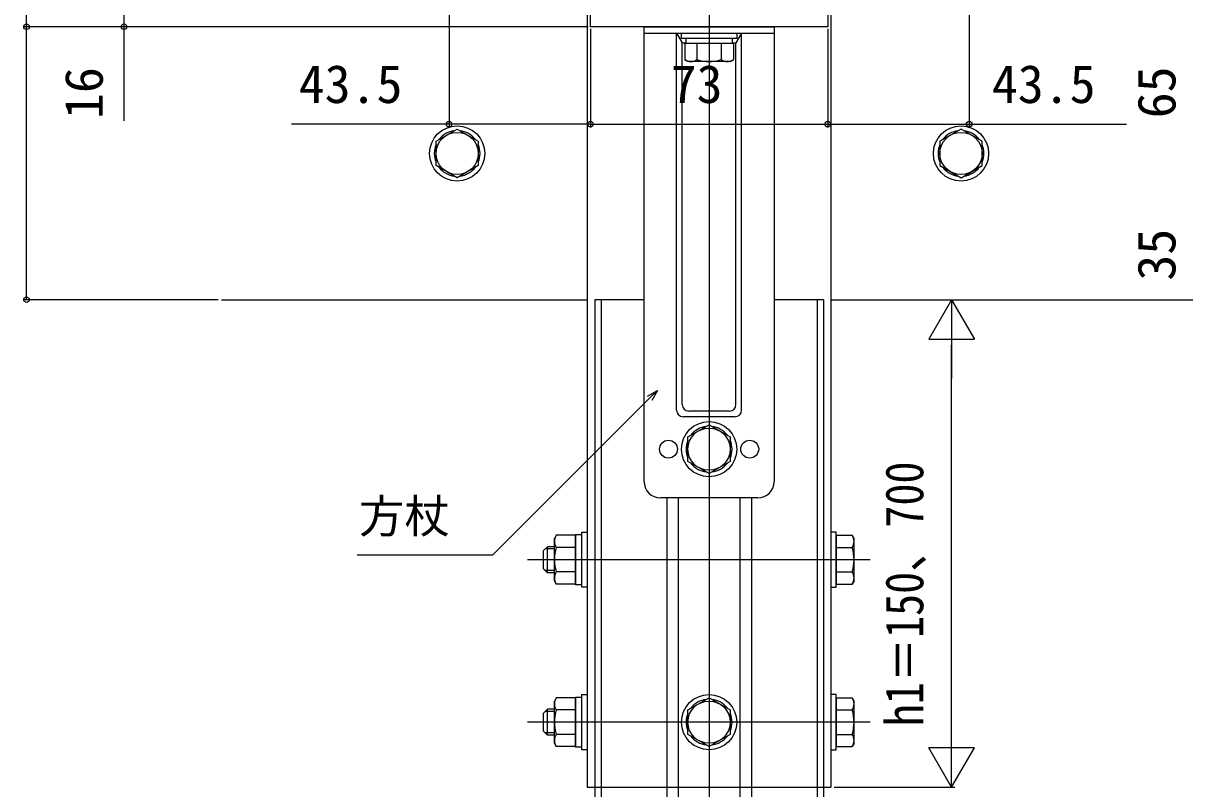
# Model space of a CAD drawing. Units: millimetres, scale not verified. Extents: x -700 to 700, y -1044 to 1038.
# Drawn here: x -400.4 to -43, y -726.1 to -490.6 of the extents above; entities that cross this region are included whole.
import ezdxf
from ezdxf.enums import TextEntityAlignment as Align

# ---------------------------------------------------------------- set-up
doc = ezdxf.new("R2010")
doc.units = ezdxf.units.MM
doc.header["$LTSCALE"] = 6
for name, color, linetype in [('0-2_YKK_11', 7, 'Continuous'), ('0-3_YKK_12', 2, 'Continuous'), ('0-4_YKK_13', 4, 'Continuous'), ('0-5_YKK_D', 6, 'Continuous')]:
    doc.layers.add(name, color=color, linetype=linetype)
doc.styles.add('ＭＳ ゴシック', font='')
doc.styles.get('ＭＳ ゴシック').set_extended_font_data('MS Gothic')

msp = doc.modelspace()

# ---------------------------------------------------------------- linework, layer by layer
at = {"layer": '0-2_YKK_11'}
msp.add_line((-152.883, -478.63), (-152.883, -491.63), dxfattribs=at)
msp.add_lwpolyline([(-152.883, -491.63), (-225.883, -491.63), (-225.883, -478.63)], dxfattribs=at)
at = {"layer": '0-3_YKK_12'}
for p, q in [((-189.383, 21.37), (-189.383, -915.63)), ((-226.883, -477.63), (-226.883, -575.63)), ((-151.883, -477.63), (-151.883, -575.63)), ((-339.383, -575.63), (-226.883, -575.63)), ((-226.883, -575.63), (-226.883, -725.63)), ((-209.383, -575.63), (-224.583, -575.63)), ((-154.183, -575.63), (-169.383, -575.63)), ((-151.883, -575.63), (273.117, -575.63)), ((-151.883, -575.63), (-151.883, -725.63)), ((-226.883, -725.63), (-151.883, -725.63))]:
    msp.add_line(p, q, dxfattribs=at)
for points in [[(-224.583, -575.63), (-224.583, -725.63), (-224.583, -827.63)], [(-222.583, -575.63), (-222.583, -725.63), (-222.583, -827.63)], [(-156.183, -575.63), (-156.183, -725.63), (-156.183, -827.63)], [(-154.183, -575.63), (-154.183, -725.63), (-154.183, -827.63)], [(-202.383, -636.63), (-202.383, -725.63), (-202.383, -827.63)], [(-198.883, -636.63), (-198.883, -725.63), (-198.883, -827.63)], [(-179.883, -636.63), (-179.883, -725.63), (-179.883, -827.63)], [(-176.383, -636.63), (-176.383, -725.63), (-176.383, -827.63)]]:
    msp.add_lwpolyline(points, dxfattribs=at)
at = {"layer": '0-4_YKK_13'}
for p, q in [((-169.383, -491.63), (-169.383, -631.63)), ((-209.383, -493.63), (-169.383, -493.63)), ((-199.383, -493.63), (-197.651, -496.63)), ((-199.383, -609.63), (-199.383, -493.63)), ((-197.651, -607.898), (-197.651, -496.63)), ((-197.651, -496.63), (-196.433, -496.63)), ((-196.433, -496.83), (-196.433, -495.23)), ((-182.333, -495.23), (-182.333, -496.83)), ((-182.333, -496.63), (-181.115, -496.63)), ((-179.383, -493.63), (-181.115, -496.63)), ((-181.115, -607.898), (-181.115, -496.63)), ((-179.383, -609.63), (-179.383, -493.63)), ((-196.889, -496.83), (-196.889, -501.749)), ((-181.878, -496.83), (-196.889, -496.83)), ((-185.383, -496.83), (-193.383, -496.83)), ((-193.136, -496.83), (-193.136, -501.749)), ((-185.631, -496.83), (-185.631, -501.749)), ((-181.878, -496.83), (-181.878, -501.749)), ((-195.883, -502.33), (-196.889, -501.749)), ((-182.883, -502.33), (-195.883, -502.33)), ((-182.883, -502.33), (-181.878, -501.749)), ((-183.115, -609.898), (-195.651, -609.898)), ((-181.383, -611.63), (-197.383, -611.63)), ((-174.383, -636.63), (-204.383, -636.63)), ((-150.283, -648.124), (-145.364, -648.124)), ((-144.783, -649.13), (-145.364, -648.124)), ((-144.783, -662.13), (-144.783, -649.13)), ((-236.983, -652.31), (-239.763, -652.31)), ((-239.083, -659.63), (-239.083, -651.63)), ((-230.483, -651.877), (-236.403, -651.877)), ((-150.283, -651.877), (-145.364, -651.877)), ((-139.783, -655.63), (-245.283, -655.63)), ((-236.983, -658.95), (-239.763, -658.95)), ((-230.483, -659.383), (-236.403, -659.383)), ((-150.283, -659.383), (-145.364, -659.383)), ((-228.483, -663.33), (-230.483, -663.33)), ((-144.783, -662.13), (-145.364, -663.135)), ((-150.283, -698.124), (-145.364, -698.124)), ((-144.783, -699.13), (-145.364, -698.124)), ((-144.783, -712.13), (-144.783, -699.13)), ((-236.983, -702.31), (-239.763, -702.31)), ((-239.083, -709.63), (-239.083, -701.63)), ((-230.483, -701.877), (-236.403, -701.877)), ((-150.283, -701.877), (-145.364, -701.877)), ((-139.783, -705.63), (-245.283, -705.63)), ((-236.983, -708.95), (-239.763, -708.95)), ((-230.483, -709.383), (-236.403, -709.383)), ((-150.283, -709.383), (-145.364, -709.383)), ((-228.483, -713.33), (-230.483, -713.33)), ((-144.783, -712.13), (-145.364, -713.135))]:
    msp.add_line(p, q, dxfattribs=at)
for points in [[(-209.383, -631.63), (-209.383, -491.63), (-169.383, -491.63)], [(-230.483, -648.124), (-230.483, -663.135), (-236.403, -663.135), (-236.983, -662.13), (-236.983, -649.13)], [(-230.483, -648.124), (-236.403, -648.124), (-236.983, -649.13)], [(-230.483, -663.33), (-230.483, -647.93), (-228.483, -647.93)], [(-150.283, -648.124), (-150.283, -663.135), (-145.364, -663.135)], [(-236.983, -651.63), (-239.083, -651.63), (-240.283, -652.83)], [(-236.983, -659.63), (-239.083, -659.63), (-240.283, -658.43), (-240.283, -652.83)], [(-230.483, -698.124), (-230.483, -713.135), (-236.403, -713.135), (-236.983, -712.13), (-236.983, -699.13)], [(-230.483, -698.124), (-236.403, -698.124), (-236.983, -699.13)], [(-230.483, -713.33), (-230.483, -697.93), (-228.483, -697.93)], [(-150.283, -698.124), (-150.283, -713.135), (-145.364, -713.135)], [(-236.983, -701.63), (-239.083, -701.63), (-240.283, -702.83)], [(-236.983, -709.63), (-239.083, -709.63), (-240.283, -708.43), (-240.283, -702.83)]]:
    msp.add_lwpolyline(points, dxfattribs=at)
for points in [[(-197.883, -493.63), (-180.883, -493.63), (-180.883, -495.23), (-197.883, -495.23)], [(-266.883, -523.124), (-260.383, -526.877), (-260.383, -534.383), (-266.883, -538.135), (-273.383, -534.383), (-273.383, -526.877)], [(-111.883, -523.124), (-118.383, -526.877), (-118.383, -534.383), (-111.883, -538.135), (-105.383, -534.383), (-105.383, -526.877)], [(-189.383, -614.124), (-182.883, -617.877), (-182.883, -625.383), (-189.383, -629.135), (-195.883, -625.383), (-195.883, -617.877)], [(-228.483, -664.13), (-228.483, -647.13), (-226.883, -647.13), (-226.883, -664.13)], [(-151.883, -664.13), (-150.283, -664.13), (-150.283, -647.13), (-151.883, -647.13)], [(-228.483, -714.13), (-228.483, -697.13), (-226.883, -697.13), (-226.883, -714.13)], [(-189.383, -698.124), (-182.883, -701.877), (-182.883, -709.383), (-189.383, -713.135), (-195.883, -709.383), (-195.883, -701.877)], [(-151.883, -714.13), (-150.283, -714.13), (-150.283, -697.13), (-151.883, -697.13)]]:
    msp.add_lwpolyline(points, close=True, dxfattribs=at)
for centre, radius in [((-266.883, -530.63), 8.5), ((-266.883, -530.63), 6.5), ((-111.883, -530.63), 8.5), ((-111.883, -530.63), 6.5), ((-189.383, -621.63), 8.5), ((-189.383, -621.63), 6.5), ((-201.883, -621.63), 2.75), ((-176.883, -621.63), 2.75), ((-189.383, -705.63), 8.5), ((-189.383, -705.63), 6.5)]:
    msp.add_circle(centre, radius, dxfattribs=at)
for centre, radius, start, end in [((-195.012, -499.007), 3.323, 235.61575, 304.38425), ((-189.383, -489.91), 12.419, 252.41205, 287.58795), ((-183.754, -499.007), 3.323, 235.61575, 304.38425), ((-266.883, -530.63), 7.05, 97.21814, 142.78186), ((-266.883, -530.63), 7.05, 37.21814, 82.78186), ((-111.883, -530.63), 7.05, 97.21814, 142.78186), ((-111.883, -530.63), 7.05, 37.21814, 82.78186), ((-266.883, -530.63), 7.05, 157.21814, 202.78186), ((-266.883, -530.63), 7.05, 337.21814, 22.78186), ((-111.883, -530.63), 7.05, 157.21814, 202.78186), ((-111.883, -530.63), 7.05, 337.21814, 22.78186), ((-266.883, -530.63), 7.05, 217.21814, 262.78186), ((-266.883, -530.63), 7.05, 277.21814, 322.78186), ((-111.883, -530.63), 7.05, 217.21814, 262.78186), ((-111.883, -530.63), 7.05, 277.21814, 322.78186), ((-197.383, -609.63), 2, 180, 270), ((-195.651, -607.898), 2, 180, 270), ((-183.115, -607.898), 2, 270, 0), ((-181.383, -609.63), 2, 270, 0), ((-189.383, -621.63), 7.05, 97.21814, 142.78186), ((-189.383, -621.63), 7.05, 37.21814, 82.78186), ((-189.383, -621.63), 7.05, 157.21814, 202.78186), ((-189.383, -621.63), 7.05, 337.21814, 22.78186), ((-189.383, -621.63), 7.05, 217.21814, 262.78186), ((-189.383, -621.63), 7.05, 277.21814, 322.78186), ((-204.383, -631.63), 5, 180, 270), ((-174.383, -631.63), 5, 270, 0), ((-233.661, -650.001), 3.323, 145.61575, 214.38425), ((-148.106, -650.001), 3.323, 325.61575, 34.38425), ((-224.564, -655.63), 12.419, 162.41205, 197.58795), ((-157.203, -655.63), 12.419, 342.41205, 17.58795), ((-233.661, -661.259), 3.323, 145.61575, 214.38425), ((-148.106, -661.259), 3.323, 325.61575, 34.38425), ((-233.661, -700.001), 3.323, 145.61575, 214.38425), ((-189.383, -705.63), 7.05, 97.21814, 142.78186), ((-189.383, -705.63), 7.05, 37.21814, 82.78186), ((-148.106, -700.001), 3.323, 325.61575, 34.38425), ((-224.564, -705.63), 12.419, 162.41205, 197.58795), ((-189.383, -705.63), 7.05, 157.21814, 202.78186), ((-189.383, -705.63), 7.05, 337.21814, 22.78186), ((-157.203, -705.63), 12.419, 342.41205, 17.58795), ((-233.661, -711.259), 3.323, 145.61575, 214.38425), ((-189.383, -705.63), 7.05, 217.21814, 262.78186), ((-189.383, -705.63), 7.05, 277.21814, 322.78186), ((-148.106, -711.259), 3.323, 325.61575, 34.38425)]:
    msp.add_arc(centre, radius, start, end, dxfattribs=at)
at = {"layer": '0-5_YKK_D'}
for p, q in [((-399.383, -491.63), (-399.383, -441.63)), ((-269.383, -478.33), (-269.383, -522.63)), ((-109.383, -483.33), (-109.383, -522.63)), ((-226.583, -491.63), (-400.383, -491.63)), ((-226.583, -491.63), (-400.383, -491.63)), ((-399.383, -575.63), (-399.383, -491.63)), ((-226.583, -491.63), (-370.383, -491.63)), ((-225.883, -492.33), (-225.883, -522.63)), ((-152.883, -492.33), (-152.883, -522.63)), ((-152.883, -492.33), (-152.883, -522.63)), ((-225.883, -521.63), (-152.883, -521.63)), ((-340.383, -575.63), (-400.383, -575.63)), ((-134.783, -575.63), (-113.783, -575.63)), ((-114.783, -575.63), (-121.783, -587.754)), ((-114.783, -575.63), (-107.783, -587.754)), ((-114.783, -575.63), (-114.783, -599.879)), ((-121.783, -587.754), (-107.783, -587.754)), ((-114.783, -711.63), (-114.783, -589.63)), ((-114.783, -725.63), (-114.783, -701.381)), ((-114.783, -725.63), (-121.783, -713.506)), ((-107.783, -713.506), (-121.783, -713.506)), ((-114.783, -725.63), (-107.783, -713.506)), ((-150.883, -725.63), (-113.783, -725.63))]:
    msp.add_line(p, q, dxfattribs=at)
for points in [[(-369.383, -475.63), (-369.383, -491.63), (-369.383, -520.575)], [(-225.883, -521.63), (-269.383, -521.63), (-317.82, -521.63)], [(-152.883, -521.63), (-109.383, -521.63), (-60.947, -521.63)], [(-205.275, -603.564), (-207.679, -605.969), (-255.992, -654.281), (-297.602, -654.281)], [(-208.324, -605.324), (-205.275, -603.564), (-207.035, -606.613)]]:
    msp.add_lwpolyline(points, dxfattribs=at)
for centre in [(-399.383, -491.63), (-399.383, -491.63), (-369.383, -491.63), (-269.383, -521.63), (-225.883, -521.63), (-225.883, -521.63), (-152.883, -521.63), (-152.883, -521.63), (-109.383, -521.63), (-399.383, -575.63)]:
    msp.add_circle(centre, 0.85, dxfattribs=at)

# ---------------------------------------------------------------- texts
at = {"layer": '0-5_YKK_D', "style": 'ＭＳ ゴシック'}
for s, height, p in [('43.5', 11.73, (-315.638, -518.63)), ('73', 11.73, (-201.201, -518.63)), ('43.5', 11.73, (-102.401, -518.63)), ('方杖', 10.26, (-297.117, -650.465))]:
    msp.add_text(s, height=height, dxfattribs=at).set_placement(p, align=Align.BOTTOM_LEFT)
for s, p in [('16', (-372.383, -520.03)), ('65', (-42.383, -519.812)), ('35', (-42.383, -569.766))]:
    msp.add_text(s, height=11.73, rotation=90, dxfattribs=at).set_placement(p, align=Align.BOTTOM_LEFT)
at = {"layer": '0-5_YKK_D', "style": 'ＭＳ ゴシック', "width": 0.85}
msp.add_text('h1＝150、700', height=11.73, rotation=90, dxfattribs=at).set_placement((-119.965, -706.884), align=Align.BOTTOM_LEFT)

doc.saveas('drawing.dxf')
